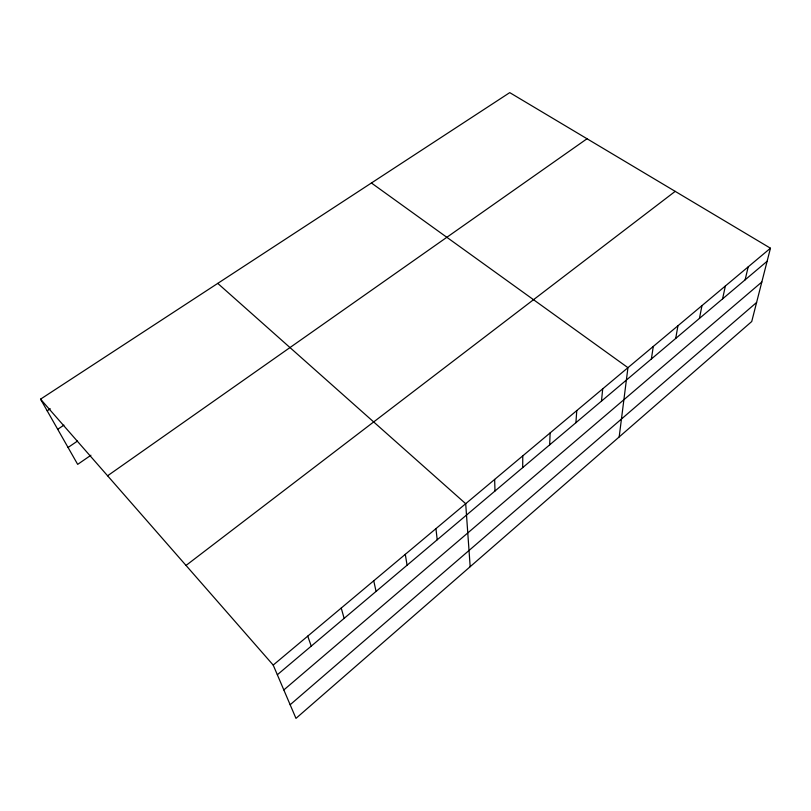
<?xml version="1.0" encoding="UTF-8"?>
<svg xmlns="http://www.w3.org/2000/svg" width="811" height="811" viewBox="0 0 811 811"><rect width="100%" height="100%" fill="white"/><g stroke="black" fill="none" stroke-linecap="round" stroke-linejoin="round"><path stroke-width="1.22" d="M522.7 467.612L522.771 455.853M549.665 444.854L550.142 432.912M575.911 422.693L576.773 410.579M601.478 401.11L602.705 388.844M619.178 436.936L627.947 367.677L371.418 183.002M651.375 358.989L653.281 346.439M675.715 338.43L677.945 325.758M699.447 318.399L701.971 305.615M722.571 298.884L725.379 285.989M745.116 279.846L748.198 266.86M770.45 248.207L751.736 321.521L295.974 718.374L273.206 665.081L40.55 399.154L509.744 92.626L770.45 248.207L273.206 665.081M290.156 704.739L756.592 302.483M283.83 689.928L761.813 282.015M277.342 674.752L767.115 261.274M186.033 565.439L675.198 191.355M107.589 475.783L587.032 138.752M90.933 455.235L77.674 464.368L40.55 399.154M68.063 447.479L77.471 441.083M57.713 429.293L63.927 425.126M47.19 410.822L50.282 408.785M217.754 283.384L465.696 503.702L470.177 566.686M307.744 636.128L311.242 646.134M341.238 608.047L344.128 618.357M373.739 580.798L376.061 591.401M405.287 554.349L407.081 565.216M435.933 528.66L437.21 539.781M494.639 479.443L494.994 491.01"/></g></svg>
